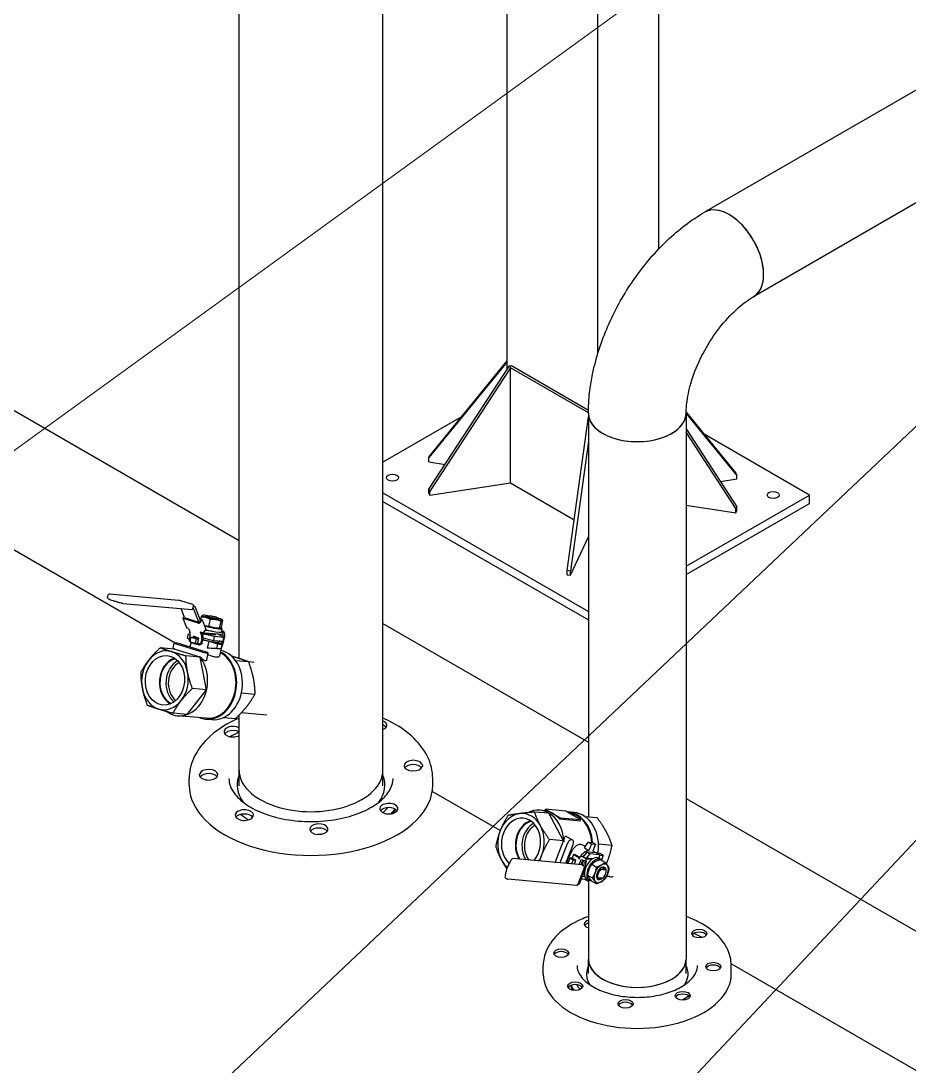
# Model space of a CAD drawing. Header units: millimetres. Extents: x 0 to 100323, y 0 to 59400.
# Drawn here: x 48561 to 50160, y 7606 to 9488 of the extents above; entities that cross this region are included whole.
import ezdxf

# ---------------------------------------------------------------- set-up
doc = ezdxf.new("R2010")
doc.units = ezdxf.units.MM
doc.header["$LTSCALE"] = 100
doc.layers.add('Symbol', color=7, linetype='Continuous', lineweight=18)
doc.layers.add('Visible', color=7, linetype='Continuous', lineweight=25)

# ---------------------------------------------------------------- blocks, each defined once
blk = doc.blocks.new('Balloon17')
at = {"layer": 'Symbol'}
blk.add_line((515.578, 108.968), (444.722, 57.588), dxfattribs=at)
blk = doc.blocks.new('Balloon18')
at = {"layer": 'Symbol'}
blk.add_line((507.76, 93.289), (470.284, 57.847), dxfattribs=at)
blk = doc.blocks.new('Balloon23')
at = {"layer": 'Symbol'}
blk.add_line((515.357, 94.658), (471.17, 47.563), dxfattribs=at)

msp = doc.modelspace()

# ---------------------------------------------------------------- linework, layer by layer
at = {"layer": 'Visible'}
for p, q in [((49708.4, 10448), (49708.4, 9076.7)), ((49599.6, 8889.7), (49599.6, 10385.2)), ((49436.4, 8860.9), (49436.4, 10291)), ((48953.4, 8340.2), (48953.4, 9948.7)), ((49212.4, 8138.6), (49212.4, 9948.7)), ((50500.5, 9552.8), (49791.7, 9143.6)), ((50588.4, 9400.5), (49879.6, 8991.4)), ((48342.1, 8905.5), (48953.4, 8552.5)), ((49436.4, 8874.1), (49295.1, 8701.5)), ((49295.1, 8644.6), (49440.3, 8866.8)), ((49296.7, 8704.9), (49436.4, 8875.6)), ((49440.3, 8866.8), (49443.7, 8867.3)), ((49440.3, 8866.8), (49441.9, 8863.4)), ((49443.7, 8867.3), (49582.5, 8787.2)), ((49441.9, 8863.4), (49296.7, 8641.2)), ((49441.9, 8656.1), (49441.9, 8863.4)), ((49582.4, 8782.2), (49441.9, 8863.4)), ((49354.1, 8775), (49212.4, 8693.2)), ((49544.4, 8498.2), (49582.4, 8775.2)), ((49582.4, 8781.1), (49582.4, 8054.5)), ((49758.3, 8783.3), (49848.1, 8673.5)), ((49849.7, 8670.1), (49758.3, 8781.8)), ((49758.3, 8781.1), (49758.3, 7798.2)), ((49758.3, 8753.2), (49849.7, 8613.2)), ((49848.1, 8609.8), (49758.3, 8747.4)), ((49980.4, 8634.1), (49790.8, 8743.6)), ((49582.4, 8731), (49550.3, 8497.3)), ((49295.1, 8701.5), (49296.7, 8704.9)), ((49295.1, 8694), (49295.1, 8701.5)), ((49295.1, 8694), (49324.4, 8689.4)), ((49849.7, 8662.6), (49820.4, 8658)), ((49848.1, 8673.5), (49849.7, 8670.1)), ((49849.7, 8662.6), (49849.7, 8670.1)), ((49296.7, 8641.2), (49295.1, 8644.6)), ((49295.1, 8637.1), (49295.1, 8644.6)), ((49296.7, 8633.7), (49441.9, 8656.1)), ((49296.7, 8633.7), (49296.7, 8641.2)), ((49441.9, 8656.1), (49557, 8589.7)), ((49212.4, 8637.9), (49582.4, 8424.2)), ((49212.4, 8622.8), (49582.4, 8409.2)), ((49295.1, 8637.1), (49296.7, 8633.7)), ((49758.3, 8505.9), (49980.4, 8634.1)), ((49980.4, 8619.1), (49980.4, 8634.1)), ((49758.3, 8490.8), (49980.4, 8619.1)), ((49758.3, 8616.2), (49848.1, 8602.2)), ((49849.7, 8613.2), (49848.1, 8609.8)), ((49848.1, 8602.2), (49848.1, 8609.8)), ((49848.1, 8602.2), (49849.7, 8605.7)), ((49849.7, 8605.7), (49849.7, 8613.2)), ((48838.6, 8367.5), (48431, 8602.9)), ((49550.3, 8489.7), (49582.4, 8558.8)), ((49544.4, 8490.6), (49544.4, 8498.2)), ((49550.3, 8497.3), (49544.4, 8498.2)), ((49544.4, 8490.6), (49550.3, 8489.7)), ((49550.3, 8489.7), (49550.3, 8497.3)), ((48716.7, 8449.8), (48717.7, 8454.3)), ((48720.2, 8456.1), (48844.1, 8445)), ((48744.5, 8439), (48868.4, 8427.9)), ((48870.1, 8437), (48844.4, 8445)), ((48870.3, 8429.7), (48871.4, 8434.2)), ((48871.4, 8434.7), (48872.2, 8434.4)), ((48871.5, 8434.6), (48871.4, 8434.6)), ((48855.4, 8413.3), (48849.1, 8429.7)), ((48852.6, 8413.5), (48854.5, 8415.6)), ((48870.5, 8430.1), (48870.4, 8430.1)), ((48881.1, 8405.3), (48872.2, 8428.6)), ((48883.8, 8408.3), (48874.9, 8431.6)), ((48884.5, 8410.6), (48885.5, 8415)), ((48887.6, 8417.4), (48887.6, 8417.4)), ((48904.4, 8416), (48895.1, 8416.8)), ((48852.2, 8412.2), (48858.6, 8395.4)), ((48879.9, 8403.1), (48853, 8411.5)), ((48855.4, 8413.3), (48881.1, 8405.3)), ((48883.8, 8408.3), (48881.1, 8405.3)), ((48886.2, 8410.1), (48882.7, 8411.2)), ((48883, 8404.1), (48886.6, 8408.1)), ((48887, 8409.4), (48893.4, 8392.7)), ((48899, 8398.2), (48901.7, 8410)), ((48906.8, 8413.2), (48916, 8412.3)), ((48918.4, 8394.7), (48921.1, 8406.4)), ((48921.6, 8396.2), (48924.3, 8407.9)), ((48923, 8409.4), (48923.8, 8408.7)), ((49212.4, 8403), (49582.4, 8189.3)), ((48862.3, 8393.9), (48859.4, 8394.8)), ((48860.5, 8376.2), (48862.3, 8384.1)), ((48862.3, 8393.9), (48865.1, 8386.8)), ((48862.3, 8384.1), (48865.5, 8383.8)), ((48862.3, 8384.1), (48865.5, 8383.1)), ((48865.2, 8381.4), (48863.1, 8372.1)), ((48865.5, 8370), (48867.3, 8377.9)), ((48867.3, 8377.9), (48875.3, 8377.2)), ((48867.3, 8377.9), (48876.6, 8375)), ((48870.5, 8379.7), (48870, 8377.7)), ((48881, 8376.5), (48870.5, 8379.7)), ((48871.9, 8377.5), (48872.3, 8379.2)), ((48886.3, 8386.4), (48883.4, 8387.3)), ((48883.4, 8387.3), (48886.1, 8380.2)), ((48886.3, 8386.4), (48887.9, 8382.2)), ((48886.9, 8385), (48908.8, 8379.7)), ((48887.9, 8386.5), (48890.2, 8385.8)), ((48893, 8391.4), (48889.4, 8387.4)), ((48923.4, 8382.7), (48890.9, 8385.6)), ((48905.2, 8388.9), (48891.9, 8390.1)), ((48899.1, 8384.9), (48898.8, 8383.4)), ((48898.8, 8383.4), (48910.6, 8382.4)), ((48908.8, 8379.7), (48907.1, 8372.2)), ((48908.8, 8379.7), (48926.2, 8378.1)), ((48910.6, 8382.4), (48910.9, 8383.8)), ((48916.2, 8383.2), (48914.9, 8383.5)), ((48926.2, 8378.1), (48916.2, 8383.2)), ((48919.5, 8393.8), (48919.5, 8393.8)), ((48921.5, 8387.4), (48922.9, 8393.4)), ((48924.4, 8387.2), (48921.5, 8387.4)), ((48922.1, 8389.7), (48924.8, 8388.9)), ((48924.4, 8387.2), (48923.4, 8382.7)), ((48923.6, 8361.7), (48927.7, 8379.6)), ((48924, 8389), (48924.4, 8387.2)), ((48924.5, 8370.7), (48926.2, 8378.1)), ((48924.6, 8378.9), (48924.8, 8379.8)), ((48836.6, 8356.6), (48811.3, 8358.9)), ((48834.4, 8356.8), (48836.8, 8367.4)), ((48839.9, 8366), (48884.3, 8352.2)), ((48894.8, 8351.2), (48850.4, 8365)), ((48863.6, 8374.2), (48860.5, 8376.2)), ((48863.1, 8372.1), (48865.8, 8371.2)), ((48867, 8369.3), (48865, 8360.5)), ((48872.8, 8366.4), (48865.5, 8370)), ((48865.5, 8370), (48874.8, 8367.1)), ((48874.8, 8367.1), (48876.6, 8375)), ((48882.2, 8363.5), (48874.8, 8367.1)), ((48876.6, 8375), (48880.6, 8374.6)), ((48878.9, 8367.2), (48881, 8376.5)), ((48878.9, 8367.2), (48884.2, 8365.5)), ((48882.7, 8366), (48882.2, 8363.5)), ((48886.3, 8374.8), (48884.2, 8365.5)), ((48884.2, 8365.5), (48886, 8365.3)), ((48888.2, 8374.7), (48886, 8365.3)), ((48888.5, 8376.7), (48907.1, 8372.2)), ((48898.8, 8370.8), (48896, 8358.6)), ((48912.8, 8357.6), (48896, 8358.6)), ((48898.8, 8370.8), (48914.7, 8365.9)), ((48907.1, 8372.2), (48924.5, 8370.7)), ((48912, 8368.4), (48922.2, 8365.2)), ((48914.7, 8365.9), (48912.8, 8357.6)), ((48914.7, 8365.9), (48922.2, 8365.2)), ((48917.9, 8371.3), (48917.5, 8369.5)), ((48923.5, 8368.2), (48918.2, 8344.8)), ((48922.2, 8365.2), (48920.3, 8356.9)), ((48923.6, 8361.7), (48922, 8361.8)), ((48922.4, 8369.3), (48922.8, 8370.8)), ((48883.2, 8342.1), (48836.6, 8356.6)), ((48883.2, 8342.1), (48857.8, 8344.4)), ((48894.8, 8283.4), (48883.2, 8342.1)), ((48895.1, 8337), (48898, 8349.8)), ((48920.3, 8356.9), (48909.5, 8357.5)), ((48912.8, 8357.6), (48920.3, 8356.9)), ((48946.8, 8336.4), (48970, 8334.4)), ((48980.8, 8332.6), (48970.4, 8333.5)), ((48859.9, 8239.1), (48894.8, 8283.4)), ((48894.8, 8283.4), (48869.4, 8285.7)), ((48957.7, 8277.8), (48981.7, 8275.6)), ((48859.9, 8239.1), (48834.5, 8241.4)), ((48893.8, 8232), (48842.8, 8236.6)), ((48904.2, 8229.5), (48893.7, 8230.5)), ((48925.1, 8233.3), (48946.8, 8231.4)), ((48953.4, 8138.6), (48953.4, 8237.9)), ((49003.3, 8237.4), (48957, 8241.6)), ((48953.4, 8110.3), (48953.4, 8138.6)), ((49212.4, 8110.3), (49212.4, 8138.6)), ((48863.7, 8111.6), (48863.7, 8123.5)), ((49302.1, 8111.6), (49302.1, 8123.5)), ((49423.7, 8029.8), (49301.3, 8100.4)), ((49758.3, 8087.8), (52858.4, 6297.9)), ((49510.9, 8060.9), (49485.6, 8063.2)), ((49504.3, 8065.5), (49494.7, 8066.4)), ((49504.3, 8065.4), (49505.3, 8068.1)), ((49505.3, 8068.1), (49518.6, 8060.5)), ((49541.8, 8064.8), (49505.3, 8068.1)), ((49537.6, 8011.3), (49510.9, 8060.9)), ((49518.6, 8060.5), (49531.8, 8052.8)), ((49555.1, 8057.2), (49541.8, 8064.8)), ((49556.4, 8062.4), (49545.9, 8063.3)), ((49530.8, 8050.2), (49531.8, 8052.8)), ((49567.3, 8046.9), (49530.8, 8050.2)), ((49531.8, 8052.8), (49568.3, 8049.6)), ((49568.3, 8049.6), (49555.1, 8057.2)), ((49567.3, 8046.9), (49568.3, 8049.6)), ((49576.2, 8055.1), (49597.8, 8053.1)), ((49537.6, 8011.3), (49512.3, 8013.6)), ((49522.6, 7972.6), (49537.6, 8011.3)), ((49544.2, 8005.9), (49531, 7971.8)), ((49541.5, 7970.9), (49554.8, 8005)), ((49543.7, 8018.8), (49553.8, 8012.9)), ((49576.9, 8001.3), (49572.6, 8003.7)), ((49575.2, 7998.5), (49581.9, 8009.2)), ((49581.9, 8009.2), (49589.5, 8008.5)), ((49581.9, 8009.2), (49587.7, 8005.9)), ((49587.7, 8005.9), (49583, 7994)), ((49587.7, 8005.9), (49595.2, 8005.2)), ((49589.5, 8008.5), (49595.2, 8005.2)), ((49595.2, 8005.2), (49590.6, 7993.3)), ((49600.6, 8005.7), (49624.5, 8003.6)), ((49555.6, 7986.7), (49553.2, 7980.4)), ((49555.6, 7986.7), (49557.5, 7986.5)), ((49562.4, 7982.7), (49555.6, 7986.7)), ((49564.3, 7982.6), (49557.5, 7986.5)), ((49575.6, 7981), (49569.9, 7983.1)), ((49579.4, 7991), (49572.3, 7982.2)), ((49575.2, 7998.5), (49583, 7994)), ((49584.9, 7987.9), (49578.6, 7980.1)), ((49579.4, 7991), (49584.9, 7987.9)), ((49596.8, 7989.5), (49579.4, 7991)), ((49602.3, 7986.3), (49584.9, 7987.9)), ((49591.1, 7993), (49590.6, 7993.3)), ((49602.8, 7988.6), (49594.2, 7990.1)), ((49596.8, 7989.5), (49602.3, 7986.3)), ((49602.3, 7979.5), (49602.3, 7986.3)), ((49602.3, 7985.7), (49608.9, 7985.1)), ((49608.9, 7985.1), (49602.8, 7988.6)), ((49608.9, 7985.1), (49605.9, 7977.4)), ((49570.5, 7968.3), (49446.6, 7979.4)), ((49549.2, 7980.2), (49545.5, 7970.5)), ((49553.3, 7980.5), (49549.2, 7980.2)), ((49549.2, 7980.2), (49554.9, 7976.9)), ((49554.9, 7976.9), (49552.2, 7969.9)), ((49560, 7976.4), (49553.2, 7980.4)), ((49554.9, 7976.9), (49560, 7976.4)), ((49557.3, 7969.5), (49560, 7976.4)), ((49563.2, 7932.3), (49575.2, 7963.2)), ((49565.6, 7978.2), (49564.9, 7980.6)), ((49577.5, 7964.4), (49565.5, 7933.5)), ((49565.6, 7978.2), (49566.9, 7981.7)), ((49565.7, 7968.7), (49568.5, 7975.9)), ((49571.1, 7974.2), (49568.8, 7968.4)), ((49575.4, 7972.7), (49571.1, 7974.2)), ((49571.1, 7974.2), (49573, 7967)), ((49571.1, 7968.1), (49574.4, 7966.2)), ((49571.4, 7977.3), (49577.2, 7975.3)), ((49575.4, 7972.7), (49577.5, 7964.7)), ((49575.4, 7963.9), (49575.4, 7964)), ((49590.3, 7979.1), (49576.7, 7980.3)), ((49576.7, 7967.7), (49578.5, 7972.4)), ((49577, 7979.5), (49578.6, 7973.8)), ((49588.1, 7977.7), (49577.3, 7978.6)), ((49588.3, 7969.1), (49596.8, 7964.1)), ((49601.2, 7978.7), (49596.9, 7981.2)), ((49598.6, 7980.2), (49598.9, 7981)), ((49603.3, 7978.5), (49598.9, 7981)), ((49600.6, 7976.8), (49601.2, 7978.7)), ((49601.1, 7980.2), (49605.4, 7977.7)), ((49602.9, 7977.6), (49603.3, 7978.5)), ((49603.4, 7977.8), (49611.9, 7972.8)), ((49576.2, 7946.8), (49570.9, 7947.3)), ((49580.8, 7949.6), (49589.3, 7944.7)), ((49599.3, 7945.5), (49608.5, 7944.7)), ((49614, 7958.7), (49604.7, 7959.5)), ((49612.1, 7959.8), (49606.8, 7962.8)), ((49614.3, 7956.5), (49614.3, 7957.8)), ((49620.4, 7946.8), (49614.8, 7947.3)), ((49433.3, 7944.2), (49436.5, 7942.3)), ((49561.4, 7931), (49437.5, 7942)), ((49569.2, 7942.9), (49581.5, 7941.8)), ((49582.4, 7938.1), (49575.1, 7942.3)), ((49579.6, 7942.9), (49583.9, 7940.4)), ((49582.4, 7941.2), (49582.4, 7798.2)), ((49588.3, 7938.9), (49596.8, 7934)), ((49582.4, 7772.4), (49582.4, 7798.2)), ((49758.3, 7772.4), (49758.3, 7798.2)), ((49501.1, 7771.2), (49501.1, 7786.9)), ((52832.5, 6061.6), (49839.5, 7789.7)), ((49839.6, 7771.2), (49839.6, 7786.9))]:
    msp.add_line(p, q, dxfattribs=at)
for centre, start, end in [((48720, 8453.8), 84.8961, 167.2582), ((48719, 8449.3), 167.2582, 247.2799), ((48744.7, 8441.3), 255.6269, 264.8961), ((49446.4, 7977.1), 84.8961, 145.889), ((49434.4, 7946.2), 173.5854, 240), ((49437.7, 7944.3), 240, 264.8961)]:
    msp.add_arc(centre, 2.31, start, end, dxfattribs=at)
for centre, major_axis, ratio, start_param, end_param in [((49835.7, 9067.5), (44, -76.1), 0.57735, 0, 3.141593), ((49835.7, 9067.5), (-44, 76.1), 0.57735, 3.141593, 6.283185), ((49670.3, 8781.1), (87.9, 0), 0.57735, 3.141593, 6.283185), ((49670.3, 8781.1), (-87.9, 0), 0.57735, 0, 3.141593), ((48843.9, 8442.7), (0.21, 2.3), 0.788675, 6.114761, 6.283185), ((48869.6, 8434.7), (0.21, 2.3), 0.788675, 4.543965, 6.114761), ((48869.5, 8425.6), (2.74, 8.81), 0.606111, 5.627726, 6.413124), ((48868.6, 8430.2), (-0.21, -2.3), 0.788675, 0, 1.402372), ((48869.5, 8425.6), (1.37, 4.41), 0.606111, 5.627726, 6.413124), ((48905.2, 8413.1), (-18, 4.1), 0.10306, 6.151537, 7.198734), ((48905.2, 8413.1), (-18, 4.1), 0.10306, 5.192682, 6.151537), ((48905.2, 8413.1), (-12, 2.7), 0.10306, 5.89398, 6.523603), ((48905.2, 8413.1), (-12, 2.7), 0.10306, 0.240417, 1.59068), ((48905.6, 8414.6), (-10.5, 2.4), 0.10306, 0.119946, 1.711152), ((48905.6, 8414.6), (10.5, -2.4), 0.10306, 0.119946, 1.711152), ((48854.4, 8413), (-2.15, -0.83), 0.630552, 5.387044, 6.95784), ((48881.2, 8404.6), (2.15, 0.83), 0.630552, 3.816248, 5.387044), ((48884.9, 8408.6), (2.15, 0.83), 0.630552, 5.387044, 6.95784), ((48901.9, 8398.1), (18, -4.1), 0.10306, 4.088537, 5.104339), ((48901.9, 8398.1), (21, -4.8), 0.10306, 4.201964, 6.759643), ((48905.2, 8413.1), (18, -4.1), 0.10306, 4.057142, 5.104339), ((48905.2, 8413.1), (12, -2.7), 0.10306, 4.732273, 6.523603), ((48905.2, 8413.1), (18, -4.1), 0.10306, 5.104339, 6.151537), ((48905.2, 8413.1), (-18, 4.1), 0.10306, 4.057142, 4.086791), ((48905.2, 8413.1), (18, -4.1), 0.10306, 6.151537, 7.198734), ((48860.8, 8396.3), (-2.15, -0.83), 0.630552, 0, 0.674655), ((48860.5, 8381.8), (-2.28, -7.35), 0.606111, 1.700735, 2.486133), ((48896.5, 8374.3), (-27, 6.1), 0.10306, 0.471873, 0.691456), ((48896.5, 8374.3), (-21, 4.8), 0.10306, 0.433156, 0.763326), ((48881.6, 8375.3), (-2.28, -7.35), 0.606111, 1.700735, 2.486133), ((48887.6, 8387.9), (-2.15, -0.83), 0.630552, 0.674655, 2.245451), ((48881.6, 8375.3), (-3.2, -10.3), 0.606111, 1.700735, 2.486133), ((48892.9, 8394.6), (-2.74, -8.81), 0.606111, 5.953616, 6.413124), ((48898.8, 8384.7), (-12, 2.7), 0.10306, 0.716825, 1.59068), ((48892.9, 8394.6), (-1.37, -4.41), 0.606111, 0.110945, 0.129939), ((48891.3, 8391.9), (2.15, 0.83), 0.630552, 5.387044, 6.283185), ((48900.5, 8392.2), (-21, 4.8), 0.10306, 1.241157, 1.819399), ((48900.5, 8392.2), (21, -4.8), 0.10306, 4.960992, 6.283185), ((48901.9, 8398.1), (18, -4.1), 0.10306, 5.104339, 6.102747), ((48912.7, 8383), (-1.37, -4.41), 0.606111, 1.828967, 1.851127), ((48922, 8380.1), (1.37, 4.41), 0.606111, 4.842328, 6.126984), ((48922, 8380.1), (2.74, 8.81), 0.606111, 4.842328, 6.413124), ((48845.2, 8365.5), (-8.4, 1.9), 0.10306, 4.057142, 7.198734), ((48892.7, 8357.4), (26.1, -9.9), 0.077853, 2.012935, 2.461121), ((48896.5, 8374.3), (-27, 6.1), 0.10306, 1.270246, 1.679335), ((48896.5, 8374.3), (21, -4.8), 0.10306, 4.321912, 6.283185), ((48892.9, 8358.3), (-28, 1.9), 0.015472, 4.075926, 4.601456), ((48896.5, 8374.3), (27, -6.1), 0.10306, 5.346458, 6.961075), ((48820, 8300.4), (4.7, 52.9), 0.788675, 6.114761, 7.161959), ((48844.2, 8298.2), (3.9, 43.3), 0.788675, 0.319179, 2.822414), ((48848.2, 8297.9), (-5.5, -61.3), 0.788675, 5.821844, 8.76139), ((48820, 8300.4), (4.7, 52.9), 0.788675, 5.067564, 6.114761), ((48848.2, 8297.9), (5.5, 61.3), 0.788675, 0.32654, 0.365992), ((48899.3, 8293.3), (-5.6, -62.8), 0.788675, 6.061871, 9.114558), ((48889.6, 8351.7), (8.4, -1.9), 0.10306, 4.057142, 7.198734), ((48899.3, 8293.3), (-5.5, -61.3), 0.788675, 0, 2.827803), ((48909.8, 8292.4), (-5.6, -62.8), 0.788675, 0, 3.039959), ((48820, 8300.4), (-4.7, -52.9), 0.788675, 4.020366, 5.067564), ((48844.2, 8298.2), (3.8, 42), 0.788675, 0.283613, 2.857979), ((48855.1, 8297.3), (-3.8, -42), 0.788675, 3.631701, 5.793077), ((48856.4, 8297.1), (3.4, 38.3), 0.788675, 0.475094, 2.666498), ((48820, 8300.4), (4.7, 52.9), 0.788675, 4.020366, 5.067564), ((48820, 8300.4), (-4.7, -52.9), 0.788675, 5.067564, 6.114761), ((48820, 8300.4), (-4.7, -52.9), 0.788675, 6.114761, 7.161959), ((48942.7, 8207.9), (-16.5, 0), 0.57735, 5.800469, 8.562324), ((48942.7, 8207.9), (16.5, 0), 0.57735, 0.862454, 2.2079), ((48942.7, 8200.4), (-16.5, 0), 0.57735, 4.004047, 5.349492), ((49203, 8219.5), (16.5, 0), 0.57735, 5.315043, 6.920289), ((49203, 8212), (-16.5, 0), 0.57735, 3.547295, 3.778696), ((48942.7, 8200.4), (-16.5, 0), 0.57735, 5.800469, 5.877483), ((49082.9, 8111.6), (-210, 0), 0.57735, 5.376658, 5.479018), ((49267, 8146.8), (16.5, 0), 0.57735, 0.302681, 6.13489), ((48898.8, 8130.4), (-16.5, 0), 0.57735, 0.302681, 6.13489), ((49082.9, 8138.6), (-129.5, 0), 0.57735, 0, 3.141593), ((49082.9, 8138.6), (-129.5, 0), 0.57735, 0, 3.141593), ((49267, 8139.3), (-16.5, 0), 0.57735, 3.547295, 5.877483), ((48898.8, 8122.8), (-16.5, 0), 0.57735, 3.547295, 5.877483), ((49082.9, 8111.6), (-133.1, 0), 0.57735, 6.049555, 6.695602), ((49082.9, 8111.6), (133.1, 0), 0.57735, 5.870769, 6.516816), ((49082.9, 8111.6), (-219.2, 0), 0.57735, 0, 3.141593), ((49223.1, 8069.2), (-16.5, 0), 0.57735, 2.658876, 8.491085), ((48962.8, 8057.6), (-16.5, 0), 0.57735, 1.08808, 6.920289), ((48962.8, 8050.1), (-16.5, 0), 0.57735, 3.547295, 5.877483), ((49223.1, 8061.7), (-16.5, 0), 0.57735, 3.547295, 5.877483), ((49082.9, 8104), (163.1, 0), 0.57735, 5.796093, 5.899928), ((49082.9, 8100.9), (163.1, 0), 0.57735, 5.841568, 5.925561), ((49461, 8007.6), (4.7, 52.9), 0.788675, 0.172719, 1.219917), ((49461, 8007.6), (4.7, 52.9), 0.788675, 5.408707, 6.455905), ((49489.3, 8005.1), (5.5, 61.3), 0.788675, 4.856474, 6.740928), ((49496.8, 8004.4), (5.5, 61.3), 0.788675, 5.932306, 6.241402), ((49496.8, 8004.4), (5.5, 61.3), 0.788675, 5.62321, 5.932306), ((49540.3, 8000.5), (5.6, 62.8), 0.788675, 4.905198, 6.317076), ((49540.3, 8000.5), (5.5, 61.3), 0.788675, 4.914724, 6.249684), ((49550.8, 7999.6), (5.6, 62.8), 0.788675, 4.6169, 6.283185), ((49097.1, 8032.3), (-16.5, 0), 0.57735, 1.873478, 7.705687), ((49461, 8007.6), (4, 44.5), 0.788675, 3.995191, 8.896748), ((49485.2, 8005.4), (3.9, 43.3), 0.788675, 0.319179, 2.313024), ((49485.2, 8005.4), (3.8, 42), 0.788675, 0.283613, 2.342386), ((49496.1, 8004.5), (-3.8, -42), 0.788675, 3.631701, 5.483979), ((49497.5, 8004.3), (3.4, 38.3), 0.788675, 0.475094, 2.440619), ((49461, 8007.6), (4.7, 52.9), 0.788675, 4.36151, 5.408707), ((49097.1, 8024.8), (-16.5, 0), 0.57735, 3.547295, 5.877483), ((49461, 8007.6), (-4.7, -52.9), 0.788675, 4.36151, 5.408707), ((49549.5, 8005.5), (4.31, 7.46), 0.57735, 4.974188, 8.115781), ((49461, 8007.6), (4.7, 52.9), 0.788675, 4.125494, 4.36151), ((49557.7, 7983.2), (7.17, -2.78), 0.211325, 0.153484, 0.938882), ((49557.7, 7983.2), (-10, 3.9), 0.211325, 3.706402, 4.080475), ((49577.3, 7969.1), (13.8, 24), 0.57735, 0.485892, 1.385069), ((49569.1, 7981), (2.23, 0.6), 0.965926, 0.955317, 2.526113), ((49577.3, 7969.1), (10.8, 18.7), 0.57735, 0.984185, 1.149336), ((49577.3, 7969.1), (13.8, 24), 0.57735, 5.986803, 6.320892), ((49461, 8007.6), (-4.7, -52.9), 0.788675, 5.408707, 5.771421), ((49570.6, 7975.2), (-2.23, -0.6), 0.965926, 4.096909, 5.667706), ((49570.3, 7966), (0.21, 2.3), 0.788675, 5.932306, 6.283185), ((49590.3, 7961.5), (10.8, 18.7), 0.57735, 0.928746, 2.736446), ((49573.5, 7964.1), (0.21, 2.3), 0.788675, 4.36151, 5.932306), ((49568.9, 7967.7), (8.61, -3.34), 0.211325, 5.651271, 6.436669), ((49574.8, 7978.9), (2.23, 0.6), 0.965926, 0, 0.955317), ((49576.4, 7973.2), (2.23, 0.6), 0.965926, 5.667706, 7.238502), ((49594.7, 7959), (10.8, 18.7), 0.57735, 0.340339, 3.466984), ((49590.3, 7961.5), (10.8, 18.7), 0.57735, 0.340339, 0.928746), ((49605.5, 7952.7), (-9.2, -16), 0.57735, 3.926991, 4.974188), ((49590.3, 7961.5), (10.8, 18.7), 0.57735, 0, 0.18326), ((49605.5, 7952.7), (6.2, 10.7), 0.57735, 5.64932, 7.440649), ((49604.8, 7953.2), (5.38, 9.33), 0.57735, 5.769791, 7.320178), ((49594.7, 7959), (10.8, 18.7), 0.57735, 5.985502, 6.466445), ((49605.5, 7952.7), (9.2, 16), 0.57735, 6.021386, 7.068583), ((49605.5, 7952.7), (9.2, 16), 0.57735, 4.974188, 6.021386), ((49590.3, 7961.5), (-10.8, -18.7), 0.57735, 5.878038, 6.283185), ((49605.5, 7952.7), (-9.2, -16), 0.57735, 4.974188, 6.021386), ((49605.5, 7952.7), (6.2, 10.7), 0.57735, 1.157464, 2.507727), ((49605.5, 7952.7), (-6.2, -10.7), 0.57735, 5.64932, 7.380557), ((49604.8, 7953.2), (-5.38, -9.33), 0.57735, 5.847495, 7.183153), ((49606.6, 7952.1), (5.38, 9.33), 0.57735, 1.036993, 2.628199), ((49605.5, 7952.7), (9.2, 16), 0.57735, 3.926991, 4.974188), ((49606.6, 7952.1), (-5.38, -9.33), 0.57735, 1.036993, 2.628199), ((49605.5, 7952.7), (-6.2, -10.7), 0.57735, 2.356194, 2.507727), ((49624.6, 7993), (-4.1, -46.2), 0.788675, 0, 0.183281), ((49561.6, 7933.3), (-0.21, -2.3), 0.788675, 0, 1.219917), ((49556.9, 7936.9), (8.61, -3.34), 0.211325, 5.65949, 6.283185), ((49550.8, 7999.6), (5.6, 62.8), 0.788675, 3.623023, 3.658246), ((49605.5, 7952.7), (-9.2, -16), 0.57735, 6.021386, 7.068583), ((49588.5, 7861.4), (-13.5, 0), 0.57735, 5.181819, 7.384552), ((49588.5, 7856.4), (-13.5, 0), 0.57735, 5.181819, 5.954025), ((49782, 7839.1), (13.5, 0), 0.57735, 0.329161, 2.812432), ((49670.3, 7771.2), (-163.1, 0), 0.57735, 3.915084, 4.035947), ((49533.5, 7804.1), (13.5, 0), 0.57735, 0.329161, 2.812432), ((49670.3, 7798.2), (87.9, 0), 0.57735, 3.141593, 6.283185), ((49670.3, 7798.2), (-87.9, 0), 0.57735, 0, 3.141593), ((49670.3, 7771.2), (-91.5, 0), 0.57735, 6.001198, 6.653179), ((49670.3, 7771.2), (91.5, 0), 0.57735, 5.913191, 6.565173), ((49807.2, 7779.7), (13.5, 0), 0.57735, 0.329161, 2.812432), ((49670.3, 7771.2), (-169.2, 0), 0.57735, 0, 3.141593), ((49558.6, 7744.7), (13.5, 0), 0.57735, 0.329161, 2.812432), ((49670.3, 7761.8), (-121.5, 0), 0.57735, 0.157416, 0.277843), ((49670.3, 7766.2), (-121.5, 0), 0.57735, 0.21376, 0.350794), ((49649.2, 7712.9), (13.5, 0), 0.57735, 0.329161, 2.812432), ((49752.2, 7727.4), (13.5, 0), 0.57735, 0.329161, 2.812432)]:
    msp.add_ellipse(centre, major_axis=major_axis, ratio=ratio, start_param=start_param, end_param=end_param, dxfattribs=at)
for centre, major_axis, ratio in [((49229.7, 8665.5), (-10.8, 0), 0.57735), ((49915.1, 8634.1), (-10.8, 0), 0.57735), ((48820, 8300.4), (4, 44.5), 0.788675), ((49782, 7844.2), (13.5, 0), 0.57735), ((49533.5, 7809.1), (-13.5, 0), 0.57735), ((49807.2, 7784.7), (13.5, 0), 0.57735), ((49558.6, 7749.7), (-13.5, 0), 0.57735), ((49752.2, 7732.4), (13.5, 0), 0.57735), ((49649.2, 7717.9), (-13.5, 0), 0.57735)]:
    msp.add_ellipse(centre, major_axis=major_axis, ratio=ratio, dxfattribs=at)
for points, knots in [([(49582.4, 8781.1), (49582.4, 8809.1), (49586.2, 8837.4), (49599.8, 8893.6), (49609.6, 8921.4), (49634.5, 8975.4), (49649.5, 9001.4), (49683.8, 9049.9), (49703, 9072.4), (49744.9, 9112.3), (49767.5, 9129.7), (49791.7, 9143.6)], [3.141593, 3.141593, 3.141593, 3.141593, 3.455752, 3.455752, 3.769911, 3.769911, 4.08407, 4.08407, 4.39823, 4.39823, 4.712389, 4.712389, 4.712389, 4.712389]), ([(49758.3, 8781.1), (49758.3, 8790.1), (49759.2, 8800.8), (49763.7, 8824.7), (49767.3, 8838.1), (49777.5, 8866), (49784.1, 8880.6), (49799.7, 8909), (49808.8, 8922.8), (49828.1, 8947.6), (49838.3, 8958.7), (49858.2, 8976.9), (49867.8, 8984.1), (49877.5, 8990.1), (49878.6, 8990.7), (49879.6, 8991.4)], [3.141593, 3.141593, 3.141593, 3.141593, 3.3781, 3.3781, 3.629436, 3.629436, 3.89276, 3.89276, 4.161142, 4.161142, 4.426416, 4.426416, 4.680594, 4.680594, 4.712389, 4.712389, 4.712389, 4.712389]), ([(48718.1, 8447.2), (48719.2, 8446.7), (48720.5, 8446.2), (48723.3, 8445.2), (48724.9, 8444.6), (48728.2, 8443.6), (48730, 8443), (48733.7, 8441.9), (48735.7, 8441.3), (48739.8, 8440.2), (48741.9, 8439.6), (48744.1, 8439.1)], [5.8975334, 5.8975334, 5.8975334, 5.8975334, 6.0517941, 6.0517941, 6.2060549, 6.2060549, 6.3603157, 6.3603157, 6.5145765, 6.5145765, 6.6688372, 6.6688372, 6.6688372, 6.6688372]), ([(48895.1, 8337), (48895, 8336.6), (48894.8, 8336.2), (48894.1, 8335.6), (48893.6, 8335.5), (48892.2, 8335.6), (48891.4, 8335.9), (48889.7, 8336.8), (48888.8, 8337.4), (48886.9, 8338.8), (48885.9, 8339.8), (48883.9, 8341.7), (48883.1, 8342.6), (48882.3, 8343.5)], [-2.176959, -2.176959, -2.176959, -2.176959, -2.023546, -2.023546, -1.811906, -1.811906, -1.600265, -1.600265, -1.388625, -1.388625, -1.137758, -1.137758, -0.886891, -0.886891, -0.886891, -0.886891]), ([(48911.7, 8341.9), (48910.6, 8342), (48909.4, 8342.3), (48906.7, 8343), (48905.2, 8343.4), (48902.2, 8344.6), (48900.7, 8345.3), (48898.5, 8346.2), (48897.9, 8346.5), (48897.3, 8346.8)], [-11.023265, -11.023265, -11.023265, -11.023265, -10.678496, -10.678496, -10.333726, -10.333726, -9.988957, -9.988957, -9.861952, -9.861952, -9.861952, -9.861952]), ([(48918.2, 8344.8), (48918.2, 8344.6), (48918.1, 8344.5), (48917.8, 8343.7), (48917.4, 8343.2), (48916.2, 8342.5), (48915.5, 8342.2), (48913.8, 8341.9), (48912.8, 8341.8), (48911.7, 8341.9)], [-1.143248, -1.143248, -1.143248, -1.143248, -1.034308, -1.034308, -0.689539, -0.689539, -0.344769, -0.344769, 0, 0, 0, 0]), ([(48953.4, 8232.4), (48953, 8232.3), (48952.6, 8232.1), (48933.1, 8223.3), (48916.1, 8212.8), (48888.7, 8188.4), (48878, 8174.5), (48866.3, 8147.9), (48863.7, 8135.7), (48863.7, 8123.5)], [8.0372133, 8.0372133, 8.0372133, 8.0372133, 8.0444809, 8.0444809, 8.3788046, 8.3788046, 8.7069783, 8.7069783, 8.9548857, 8.9548857, 8.9548857, 8.9548857]), ([(49302.1, 8123.5), (49302.1, 8137.1), (49298.8, 8150.6), (49286, 8176.7), (49276.1, 8189.2), (49250.3, 8212.3), (49233.8, 8222.7), (49214.2, 8231.6), (49213.3, 8232), (49212.4, 8232.4)], [5.813293, 5.813293, 5.813293, 5.813293, 6.0891022, 6.0891022, 6.3867914, 6.3867914, 6.71482, 6.71482, 6.7309654, 6.7309654, 6.7309654, 6.7309654]), ([(49212.4, 8227.4), (49213.4, 8227), (49214.3, 8226.5), (49215.6, 8225.7), (49215.9, 8225.5), (49216.3, 8225.2)], [-2.0661836, -2.0661836, -2.0661836, -2.0661836, -1.8229843, -1.8229843, -1.7097702, -1.7097702, -1.7097702, -1.7097702]), ([(48928, 8212.3), (48928.1, 8212.4), (48928.2, 8212.6), (48929.4, 8213.7), (48930.8, 8214.7), (48932.6, 8215.5), (48932.7, 8215.5), (48932.8, 8215.6)], [-3.2252988, -3.2252988, -3.2252988, -3.2252988, -3.177097, -3.177097, -2.688345, -2.688345, -2.659356, -2.659356, -2.659356, -2.659356]), ([(48932.8, 8208), (48931.6, 8207.5), (48930.5, 8206.9), (48929, 8205.8), (48928.5, 8205.3), (48928, 8204.8)], [-1.669884, -1.669884, -1.669884, -1.669884, -1.4282687, -1.4282687, -1.2697948, -1.2697948, -1.2697948, -1.2697948]), ([(49216.3, 8217.7), (49216.2, 8217.7), (49216.1, 8217.8), (49215.7, 8218.1), (49215.2, 8218.4), (49214.6, 8218.8), (49214.4, 8218.9), (49214.1, 8219), (49214, 8219.1), (49213.9, 8219.2), (49213.9, 8219.2), (49213.8, 8219.2), (49213.8, 8219.2), (49213.7, 8219.2), (49213.7, 8219.3), (49213.6, 8219.3), (49213.6, 8219.3), (49213.5, 8219.4), (49213.4, 8219.4), (49213, 8219.6), (49212.7, 8219.7), (49212.4, 8219.9)], [-0.6010839, -0.6010839, -0.6010839, -0.6010839, -0.5781541, -0.5781541, -0.4517174, -0.4517174, -0.3993715, -0.3993715, -0.3779874, -0.3779874, -0.3670552, -0.3670552, -0.3600101, -0.3600101, -0.3533864, -0.3533864, -0.3445439, -0.3445439, -0.3250402, -0.3250402, -0.2454282, -0.2454282, -0.2454282, -0.2454282]), ([(49282.7, 8149.6), (49282.9, 8149.4), (49283, 8149.1), (49283.4, 8148), (49283.5, 8147.2), (49283.5, 8146), (49283.4, 8145.7), (49283.3, 8145.4)], [-2.1952792, -2.1952792, -2.1952792, -2.1952792, -2.0993492, -2.0993492, -1.8229843, -1.8229843, -1.7097702, -1.7097702, -1.7097702, -1.7097702]), ([(48883, 8127.5), (48882.9, 8127.8), (48882.8, 8128.1), (48882.4, 8129.1), (48882.2, 8129.9), (48882.3, 8131.1), (48882.4, 8131.4), (48882.5, 8131.8)], [-2.1952792, -2.1952792, -2.1952792, -2.1952792, -2.0993492, -2.0993492, -1.8229843, -1.8229843, -1.7097702, -1.7097702, -1.7097702, -1.7097702]), ([(48935.2, 8123.5), (48935.2, 8114.3), (48938.6, 8104.7), (48952.2, 8087.6), (48960.4, 8080.5), (48980.5, 8067.9), (48992.3, 8062.4), (49018.7, 8053.6), (49033.3, 8050.3), (49063.8, 8046.2), (49079.8, 8045.6), (49111.4, 8047.1), (49126.9, 8049.2), (49155.8, 8056.1), (49169.2, 8060.7), (49192.3, 8071.7), (49202.1, 8078.1), (49217.3, 8091.5), (49222.8, 8098.6), (49229.2, 8111.6), (49230.6, 8117.6), (49230.6, 8123.5)], [2.6717, 2.6717, 2.6717, 2.6717, 3.104982, 3.104982, 3.418151, 3.418151, 3.717062, 3.717062, 4.019057, 4.019057, 4.32419, 4.32419, 4.629961, 4.629961, 4.933648, 4.933648, 5.233491, 5.233491, 5.535125, 5.535125, 5.813293, 5.813293, 5.813293, 5.813293]), ([(49237.8, 8064.8), (49237.5, 8064.6), (49237.3, 8064.3), (49236.3, 8063.4), (49235.3, 8062.8), (49233.9, 8062), (49233.4, 8061.8), (49232.9, 8061.6)], [-2.1952792, -2.1952792, -2.1952792, -2.1952792, -2.0993492, -2.0993492, -1.8229843, -1.8229843, -1.7097702, -1.7097702, -1.7097702, -1.7097702]), ([(48955.1, 8049.2), (48954.7, 8049.3), (48954.3, 8049.4), (48952.7, 8050), (48951.6, 8050.6), (48950.2, 8051.4), (48949.9, 8051.7), (48949.5, 8051.9)], [-2.1952792, -2.1952792, -2.1952792, -2.1952792, -2.0993492, -2.0993492, -1.8229843, -1.8229843, -1.7097702, -1.7097702, -1.7097702, -1.7097702]), ([(49102.1, 8023.2), (49101.6, 8023.1), (49101.1, 8023), (49099.2, 8022.8), (49097.8, 8022.7), (49095.8, 8022.8), (49095.3, 8022.8), (49094.7, 8022.9)], [-2.1952792, -2.1952792, -2.1952792, -2.1952792, -2.0993492, -2.0993492, -1.8229843, -1.8229843, -1.7097702, -1.7097702, -1.7097702, -1.7097702]), ([(49543.7, 8018.8), (49543.2, 8019.1), (49542.7, 8019.2), (49542.2, 8019.3), (49541.6, 8019.3), (49540.9, 8019.1), (49539.8, 8018.2), (49539.4, 8017.5), (49538.6, 8015.9), (49538.3, 8014.7), (49537.9, 8012.2), (49537.9, 8010.9), (49537.9, 8009.6)], [-0.143939, -0.143939, -0.143939, -0.143939, 0, 0, 0, 0.21164, 0.21164, 0.42328, 0.42328, 0.674147, 0.674147, 0.925014, 0.925014, 0.925014, 0.925014]), ([(49543.4, 7970.7), (49543.7, 7971.7), (49544.1, 7972.8), (49544.9, 7975.5), (49545.5, 7977.1), (49546.8, 7980.4), (49547.5, 7982), (49549, 7985.4), (49549.8, 7987.1), (49551.4, 7990.4), (49552.3, 7991.9), (49554, 7994.9), (49554.9, 7996.2), (49556.7, 7998.7), (49557.6, 7999.8), (49559.6, 8001.8), (49560.6, 8002.7), (49562.8, 8004.1), (49563.9, 8004.6), (49566.1, 8005.2), (49567.2, 8005.2), (49569.3, 8005.1), (49570.5, 8004.8), (49571.9, 8004.1), (49572.3, 8003.9), (49572.6, 8003.7)], [-8.84621, -8.84621, -8.84621, -8.84621, -8.611634, -8.611634, -8.267449, -8.267449, -7.923264, -7.923264, -7.57908, -7.57908, -7.234895, -7.234895, -6.89071, -6.89071, -6.545941, -6.545941, -6.201171, -6.201171, -5.856402, -5.856402, -5.511633, -5.511633, -5.166863, -5.166863, -5.052592, -5.052592, -5.052592, -5.052592]), ([(49444.5, 7978.4), (49443.1, 7976.4), (49441.9, 7974.4), (49439.6, 7970.2), (49438.5, 7968.1), (49436.6, 7963.8), (49435.8, 7961.6), (49434.3, 7957.2), (49433.7, 7955), (49432.7, 7950.7), (49432.3, 7948.6), (49432.1, 7946.5)], [5.8975334, 5.8975334, 5.8975334, 5.8975334, 6.0517941, 6.0517941, 6.2060549, 6.2060549, 6.3603157, 6.3603157, 6.5145765, 6.5145765, 6.6688372, 6.6688372, 6.6688372, 6.6688372]), ([(49582.4, 7875.1), (49577.8, 7873.4), (49573.2, 7871.6), (49554.2, 7863), (49541.2, 7854.9), (49520.2, 7836.2), (49512.1, 7825.7), (49503.1, 7805.5), (49501.1, 7796.2), (49501.1, 7786.9)], [2.679257, 2.679257, 2.679257, 2.679257, 2.778101, 2.778101, 3.11044, 3.11044, 3.437791, 3.437791, 3.687369, 3.687369, 3.687369, 3.687369]), ([(49839.6, 7786.9), (49839.6, 7797.4), (49837, 7807.8), (49826.9, 7827.9), (49819.2, 7837.5), (49799, 7855.2), (49786.2, 7863.1), (49767.4, 7871.6), (49762.9, 7873.4), (49758.3, 7875.1)], [0.545776, 0.545776, 0.545776, 0.545776, 0.826615, 0.826615, 1.127937, 1.127937, 1.455528, 1.455528, 1.553888, 1.553888, 1.553888, 1.553888]), ([(49561.9, 7786.9), (49561.9, 7780.1), (49564.3, 7773.1), (49573.9, 7760.6), (49579.9, 7755.3), (49594.6, 7745.9), (49603.2, 7741.8), (49622.5, 7735.2), (49633.2, 7732.7), (49655.6, 7729.7), (49667.3, 7729.1), (49690.5, 7730.1), (49701.9, 7731.7), (49723.2, 7736.6), (49733.1, 7740), (49750.2, 7748.1), (49757.4, 7752.8), (49768.8, 7762.8), (49772.9, 7768.1), (49777.7, 7777.9), (49778.8, 7782.4), (49778.8, 7786.9)], [3.687369, 3.687369, 3.687369, 3.687369, 4.10661, 4.10661, 4.422695, 4.422695, 4.723544, 4.723544, 5.026987, 5.026987, 5.333342, 5.333342, 5.64034, 5.64034, 5.945479, 5.945479, 6.24714, 6.24714, 6.550581, 6.550581, 6.828961, 6.828961, 6.828961, 6.828961])]:
    msp.add_open_spline(points, degree=3, knots=knots, dxfattribs=at)
for points, weights in [([(48885.5, 8415), (48886.7, 8417), (48887.4, 8417.3)], [1.66506350946, 1.79385662014, 1.79385662014]), ([(48885.5, 8415), (48890.2, 8415.2), (48893.9, 8414.1)], [1.66506350946, 1.79385662014, 1.79385662014]), ([(48887.4, 8417.3), (48887.5, 8417.4), (48887.6, 8417.4)], [1.79385662014, 1.79385662014, 1.79278866158]), ([(48893.5, 8415.4), (48894.4, 8416.2), (48895.1, 8416.8)], [1.14874156311, 1.12552357002, 1.09389498572]), ([(48891, 8399), (48894.6, 8398), (48899, 8398.2)], [1.7934098258, 1.78627084182, 1.66506350946]), ([(48893.9, 8414.1), (48897.7, 8412.9), (48901.7, 8410)], [1.79385662014, 1.79385662014, 1.66506350946]), ([(48908.4, 8394.9), (48903.9, 8395.7), (48899, 8398.2)], [1.79385662014, 1.79385662014, 1.66506350946]), ([(48911.7, 8409.8), (48907.2, 8410.6), (48901.7, 8410)], [1.79385662014, 1.79385662014, 1.66506350946]), ([(48906.8, 8413.2), (48906.1, 8412.6), (48905.2, 8411.8)], [1.09389498572, 1.12552357002, 1.14874156311]), ([(48921.1, 8406.4), (48916.2, 8409), (48911.7, 8409.8)], [1.66506350946, 1.79385662014, 1.79385662014]), ([(48917, 8410.7), (48916.5, 8411.6), (48916, 8412.3)], [1.14874156311, 1.12552357002, 1.09389498572]), ([(48916, 8410.1), (48916.4, 8410.4), (48917, 8410.7)], [1.00181981938, 1.00267043922, 1]), ([(48921.6, 8396.2), (48920.4, 8394.2), (48919.7, 8393.9)], [1.66506350946, 1.79385662014, 1.79385662014]), ([(48923, 8408.8), (48922.3, 8408.4), (48921.1, 8406.4)], [1.79385662014, 1.79385662014, 1.66506350946]), ([(48924.3, 8407.9), (48923.8, 8409.1), (48923, 8408.8)], [1.66506350946, 1.79385662014, 1.79385662014]), ([(48918.4, 8394.7), (48912.9, 8394.1), (48908.4, 8394.9)], [1.66506350946, 1.79385662014, 1.79385662014]), ([(48919.7, 8393.9), (48918.9, 8393.5), (48918.4, 8394.7)], [1.79385662014, 1.79385662014, 1.66506350946]), ([(48811.3, 8358.9), (48799, 8347.3), (48790.9, 8337)], [1.65050105335, 1.77816775413, 1.77816775413]), ([(48831.6, 8351.9), (48820.8, 8355.2), (48811.3, 8358.9)], [1.77816775413, 1.77816775413, 1.65050105335]), ([(48857.8, 8344.4), (48842.4, 8348.5), (48831.6, 8351.9)], [1.65050105335, 1.77816775413, 1.77816775413]), ([(48860.7, 8315.3), (48858, 8328.9), (48857.8, 8344.4)], [1.77816775413, 1.77816775413, 1.65050105335]), ([(48939.7, 8344.3), (48945, 8342.8), (48949.7, 8341.3)], [1.75413144004, 1.77816775413, 1.77816775413]), ([(48949.7, 8341.3), (48960.5, 8338), (48970, 8334.4)], [1.77816775413, 1.77816775413, 1.65050105335]), ([(48790.9, 8337), (48782.8, 8326.7), (48776.3, 8314.6)], [1.77816775413, 1.77816775413, 1.65050105335]), ([(48970, 8334.4), (48976.1, 8318.4), (48978.8, 8304.7)], [1.65050105335, 1.77816775413, 1.77816775413]), ([(48776.3, 8314.6), (48776.5, 8299.1), (48779.2, 8285.5)], [1.65050105335, 1.77816775413, 1.77816775413]), ([(48869.4, 8285.7), (48863.4, 8301.7), (48860.7, 8315.3)], [1.65050105335, 1.77816775413, 1.77816775413]), ([(48978.8, 8304.7), (48981.5, 8291.1), (48981.7, 8275.6)], [1.77816775413, 1.77816775413, 1.65050105335]), ([(48779.2, 8285.5), (48781.9, 8271.9), (48788, 8255.9)], [1.77816775413, 1.77816775413, 1.65050105335]), ([(48849.1, 8263.8), (48857.2, 8274.1), (48869.4, 8285.7)], [1.77816775413, 1.77816775413, 1.65050105335]), ([(48981.7, 8275.6), (48975.2, 8263.5), (48967.1, 8253.2)], [1.65050105335, 1.77816775413, 1.77816775413]), ([(48788, 8255.9), (48797.5, 8252.2), (48808.3, 8248.9)], [1.65050105335, 1.77816775413, 1.77816775413]), ([(48808.3, 8248.9), (48819.1, 8245.5), (48834.5, 8241.4)], [1.77816775413, 1.77816775413, 1.65050105335]), ([(48834.5, 8241.4), (48841, 8253.5), (48849.1, 8263.8)], [1.65050105335, 1.77816775413, 1.77816775413]), ([(48967.1, 8253.2), (48959, 8243), (48946.8, 8231.4)], [1.77816775413, 1.77816775413, 1.65050105335]), ([(49458.5, 8060.3), (49447.3, 8058.9), (49437.2, 8056.9)], [1.77816775413, 1.77816775413, 1.65050105335]), ([(49485.6, 8063.2), (49469.7, 8061.8), (49458.5, 8060.3)], [1.65050105335, 1.77816775413, 1.77816775413]), ([(49496, 8038.6), (49489.8, 8050.1), (49485.6, 8063.2)], [1.77816775413, 1.77816775413, 1.65050105335]), ([(49437.2, 8056.9), (49428.5, 8042.2), (49423.5, 8029.3)], [1.65050105335, 1.77816775413, 1.77816775413]), ([(49512.3, 8013.6), (49502.2, 8027.1), (49496, 8038.6)], [1.65050105335, 1.77816775413, 1.77816775413]), ([(49597.8, 8053.1), (49607.9, 8039.6), (49614.1, 8028.1)], [1.65050105335, 1.77816775413, 1.77816775413]), ([(49423.5, 8029.3), (49418.5, 8016.3), (49415.5, 8001.1)], [1.77816775413, 1.77816775413, 1.65050105335]), ([(49614.1, 8028.1), (49620.3, 8016.6), (49624.5, 8003.6)], [1.77816775413, 1.77816775413, 1.65050105335]), ([(49415.5, 8001.1), (49419.8, 7988), (49426, 7976.5)], [1.65050105335, 1.77816775413, 1.77816775413]), ([(49498.5, 7985.9), (49503.6, 7998.9), (49512.3, 8013.6)], [1.77816775413, 1.77816775413, 1.65050105335]), ([(49624.5, 8003.6), (49621.6, 7988.3), (49616.6, 7975.4)], [1.65050105335, 1.77816775413, 1.77816775413]), ([(49494.8, 7975.1), (49496.5, 7980.6), (49498.5, 7985.9)], [1.75646500253, 1.77816775413, 1.77816775413]), ([(49426, 7976.5), (49430, 7969), (49435.6, 7960.9)], [1.77816775413, 1.77816775413, 1.72345652899]), ([(49588.3, 7969.1), (49585.1, 7964.5), (49583.4, 7960)], [1.66506350946, 1.79385662014, 1.79385662014]), ([(49588.3, 7969.1), (49591.2, 7972.1), (49594.7, 7974.1)], [1.66506350946, 1.79385662014, 1.79385662014]), ([(49596.8, 7964.1), (49596, 7958.3), (49594.2, 7953.7)], [1.66506350946, 1.79385662014, 1.79385662014]), ([(49594.7, 7974.1), (49598.2, 7976.1), (49603.4, 7977.8)], [1.79385662014, 1.79385662014, 1.66506350946]), ([(49596.8, 7964.1), (49602.1, 7965.8), (49605.5, 7967.8)], [1.66506350946, 1.79385662014, 1.79385662014]), ([(49605.5, 7967.8), (49609, 7969.8), (49611.9, 7972.8)], [1.79385662014, 1.79385662014, 1.66506350946]), ([(49611.9, 7972.8), (49615.1, 7969.3), (49616.9, 7966.8)], [1.66506350946, 1.79385662014, 1.79385662014]), ([(49616.6, 7975.4), (49615.5, 7972.7), (49614.4, 7970)], [1.77816775413, 1.77816775413, 1.77268718697]), ([(49616.9, 7966.8), (49618.6, 7964.3), (49619.5, 7962.1)], [1.79385662014, 1.79385662014, 1.66506350946]), ([(49583.4, 7960), (49581.6, 7955.5), (49580.8, 7949.6)], [1.79385662014, 1.79385662014, 1.66506350946]), ([(49583.4, 7944.9), (49581.6, 7947.4), (49580.8, 7949.6)], [1.79385662014, 1.79385662014, 1.66506350946]), ([(49588.3, 7938.9), (49585.1, 7942.5), (49583.4, 7944.9)], [1.66506350946, 1.79385662014, 1.79385662014]), ([(49594.2, 7953.7), (49592.5, 7949.2), (49589.3, 7944.7)], [1.79385662014, 1.79385662014, 1.66506350946]), ([(49594.2, 7938.7), (49592.5, 7941.2), (49589.3, 7944.7)], [1.79385662014, 1.79385662014, 1.66506350946]), ([(49599.3, 7945.5), (49598.2, 7945.8), (49596.9, 7946.2)], [1.09389498572, 1.12552357002, 1.14874156311]), ([(49602.9, 7960.6), (49602.6, 7960.5), (49602.4, 7960.3)], [1, 1.0040506254, 1]), ([(49602.4, 7960.3), (49603.7, 7959.9), (49604.7, 7959.5)], [1.14874156311, 1.12552357002, 1.09389498572]), ([(49616.9, 7951.7), (49615.1, 7947.2), (49611.9, 7942.7)], [1.79385662014, 1.79385662014, 1.66506350946]), ([(49614.2, 7959.2), (49613, 7959.5), (49612.1, 7959.8)], [1, 1.0040506254, 1]), ([(49614, 7958.7), (49614.1, 7958.9), (49614.2, 7959.2)], [1.09389498572, 1.12552357002, 1.14874156311]), ([(49619.5, 7962.1), (49618.6, 7956.2), (49616.9, 7951.7)], [1.66506350946, 1.79385662014, 1.79385662014]), ([(49596.8, 7934), (49596, 7936.2), (49594.2, 7938.7)], [1.66506350946, 1.79385662014, 1.79385662014]), ([(49605.5, 7937.7), (49602.1, 7935.6), (49596.8, 7934)], [1.79385662014, 1.79385662014, 1.66506350946]), ([(49611.9, 7942.7), (49609, 7939.7), (49605.5, 7937.7)], [1.66506350946, 1.79385662014, 1.79385662014])]:
    msp.add_rational_spline(points, weights, degree=2, dxfattribs=at)
for points in [[(48956.8, 8059), (48961, 8055.5), (48965.5, 8052.2), (48970.3, 8049.1)], [(49212.4, 8062), (49215.6, 8064.9), (49218.7, 8068), (49221.4, 8071.2)], [(49561.6, 7752.2), (49563.2, 7749.3), (49565, 7746.4), (49567.2, 7743.7)], [(49751.6, 7724.7), (49755.5, 7727.1), (49759.1, 7729.7), (49762.5, 7732.4)]]:
    msp.add_open_spline(points, degree=3, dxfattribs=at)

# ---------------------------------------------------------------- block references
at = {"layer": 'Symbol', "xscale": 100, "yscale": 100, "zscale": 100}
for name in ['Balloon17', 'Balloon23', 'Balloon18']:
    msp.add_blockref(name, (0, 0), dxfattribs=at)

doc.saveas('drawing.dxf')
